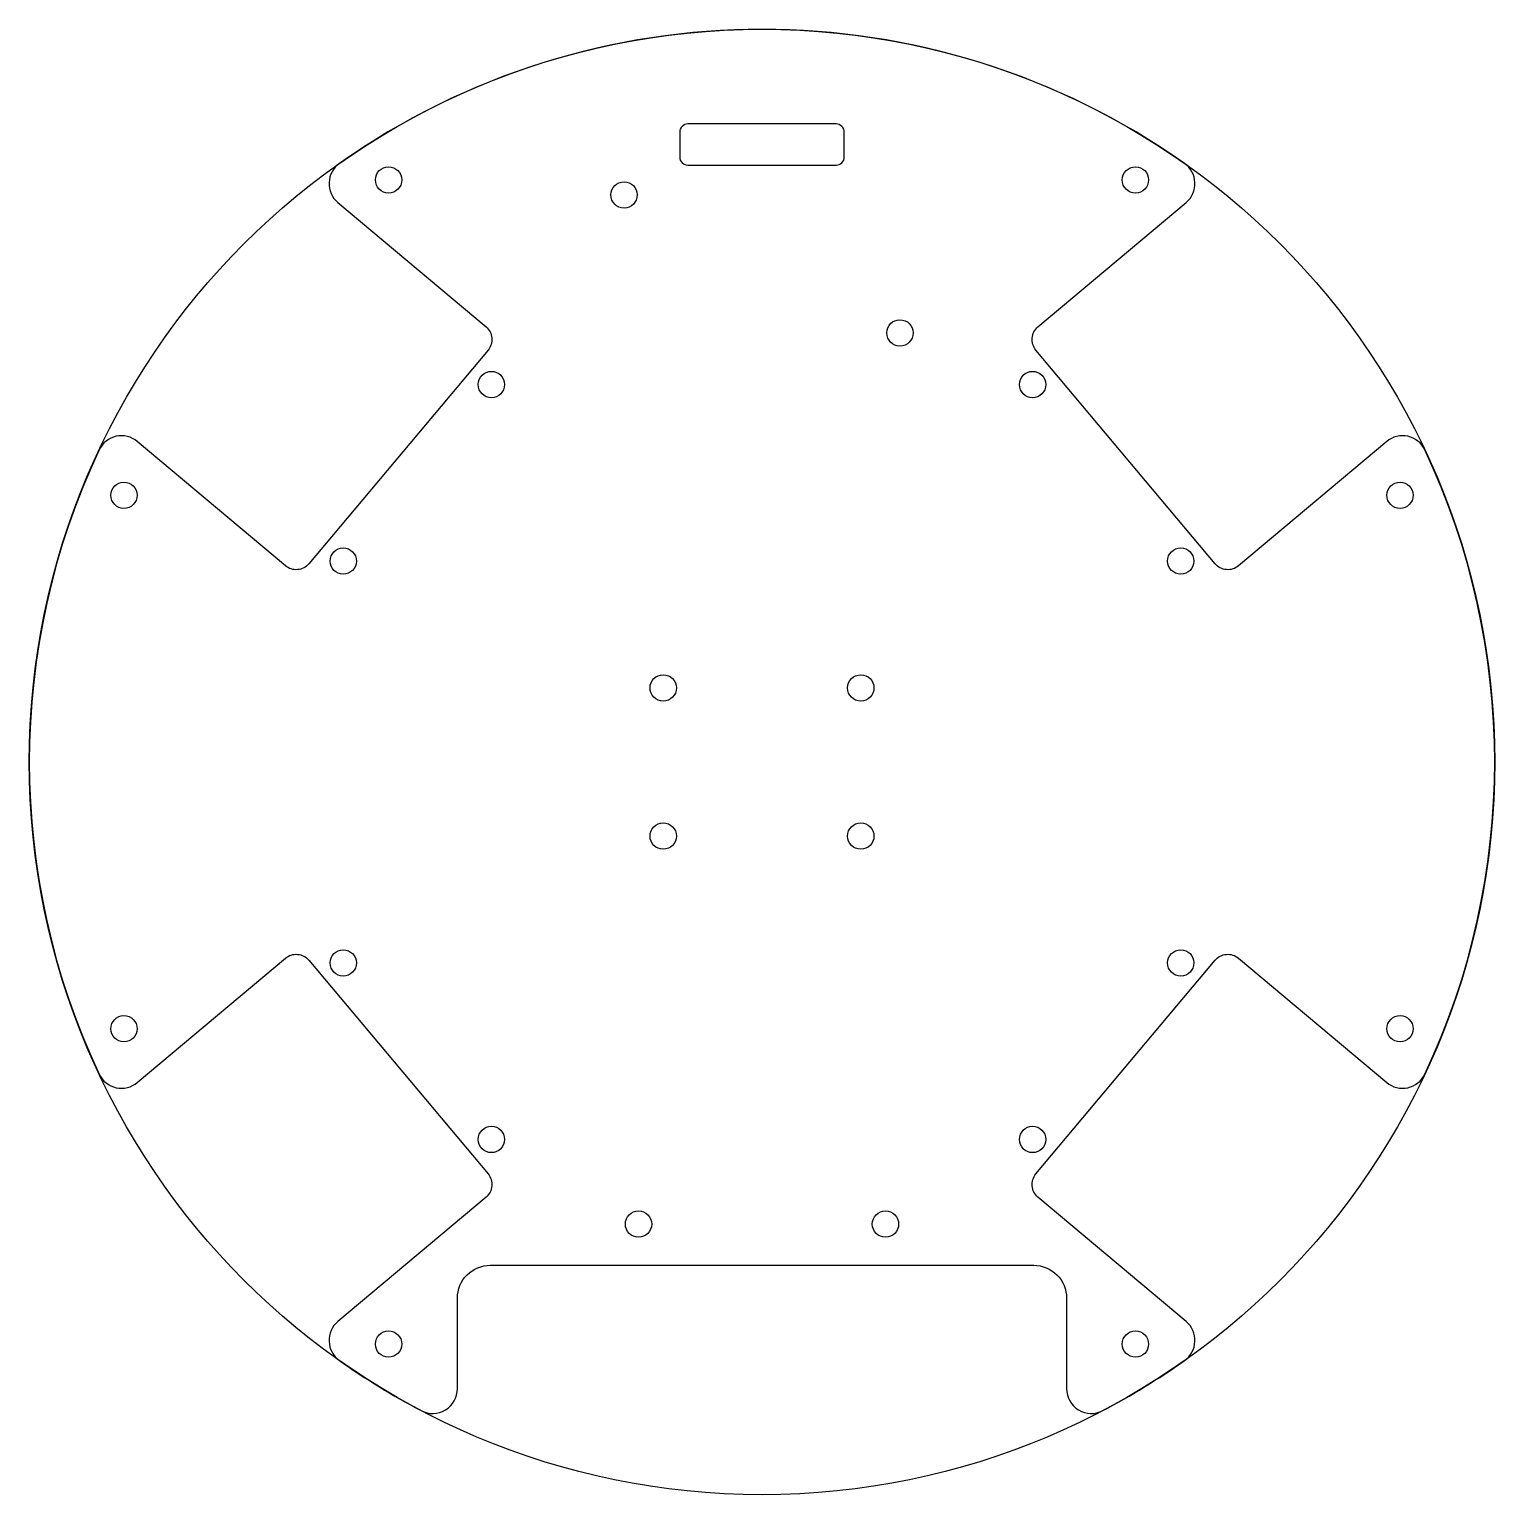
# Model space of a CAD drawing. Header units: millimetres. Extents: x -89 to 89, y -89 to 89.
import ezdxf

# ---------------------------------------------------------------- set-up
doc = ezdxf.new("R2010")
doc.units = ezdxf.units.MM
doc.layers.get('0').update_dxf_attribs({"linetype": 'CONTINUOUS'})

msp = doc.modelspace()

# ---------------------------------------------------------------- linework, layer by layer
for points in [[(-33.52, -52.86), (-51.52, -67.96, 0.491987), (-51.32, -72.71, 0.032719), (-41.4, -78.79, 0.564148), (-37, -76.13), (-37, -65.13, -0.414214), (-33, -61.13), (33, -61.13, -0.414214), (37, -65.13), (37, -76.13, 0.564148), (41.4, -78.79, 0.032719), (51.32, -72.71, 0.491987), (51.52, -67.96), (33.52, -52.86, -0.414214), (33.27, -50.04), (55.06, -24.07, -0.414214), (57.88, -23.83), (75.88, -38.93, 0.491987), (80.52, -37.91, 0.223652), (80.52, 37.91, 0.491987), (75.88, 38.93), (57.88, 23.83, -0.414214), (55.06, 24.07), (33.27, 50.04, -0.414214), (33.52, 52.86), (51.52, 67.96, 0.491987), (51.32, 72.71, 0.31735), (-51.32, 72.71, 0.491987), (-51.52, 67.96), (-33.52, 52.86, -0.414214), (-33.27, 50.04), (-55.06, 24.07, -0.414214), (-57.88, 23.83), (-75.88, 38.93, 0.491987), (-80.52, 37.91, 0.223652), (-80.52, -37.91, 0.491992), (-75.88, -38.93), (-57.88, -23.83, -0.414214), (-55.06, -24.07), (-33.27, -50.04, -0.414214)], [(10, 76.5, 0.414214), (9, 77.5), (-9, 77.5, 0.414214), (-10, 76.5), (-10, 73.5, 0.414214), (-9, 72.5), (9, 72.5, 0.414214), (10, 73.5)]]:
    msp.add_lwpolyline(points, format="xyb", close=True)
for centre, radius in [((0, 0), 89), ((-45.36, 70.7), 1.6), ((45.36, 70.7), 1.6), ((-16.76, 68.88), 1.6), ((16.76, 52.12), 1.6), ((-32.87, 45.85), 1.6), ((32.87, 45.85), 1.6), ((-77.5, 32.4), 1.6), ((77.5, 32.4), 1.6), ((-50.86, 24.41), 1.6), ((50.86, 24.41), 1.6), ((-12, 9), 1.6), ((12, 9), 1.6), ((-12, -9), 1.6), ((12, -9), 1.6), ((-50.86, -24.41), 1.6), ((50.86, -24.41), 1.6), ((-77.5, -32.4), 1.6), ((77.5, -32.4), 1.6), ((-32.87, -45.85), 1.6), ((32.87, -45.85), 1.6), ((-15, -56.13), 1.6), ((15, -56.13), 1.6), ((-45.36, -70.7), 1.6), ((45.36, -70.7), 1.6)]:
    msp.add_circle(centre, radius)

doc.saveas('drawing.dxf')
